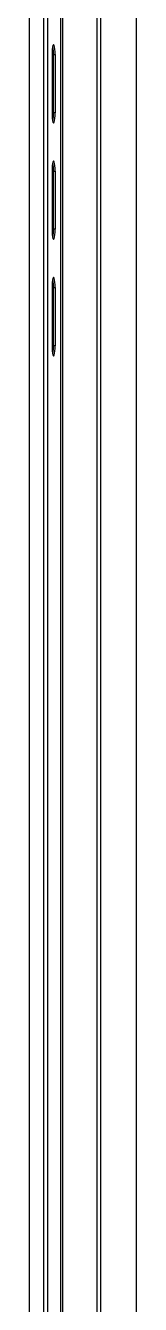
# Model space of a CAD drawing. Header units: feet. Extents: x 1518 to 2565, y 62 to 679.
# Drawn here: x 2186.43 to 2188.27, y 571.12 to 593.08 of the extents above; entities that cross this region are included whole.
import ezdxf

# ---------------------------------------------------------------- set-up
doc = ezdxf.new("R2010")
doc.units = ezdxf.units.FT
doc.header["$LTSCALE"] = 50
doc.header["$MEASUREMENT"] = 0

# ---------------------------------------------------------------- blocks, each defined once
blk = doc.blocks.new('Z1')
at = {"color": 1, "linetype": 'Continuous'}
for p, q in [((57.511, 140.498), (57.511, 70.498)), ((58.163, 140.498), (58.163, 70.498)), ((58.782, 70.498), (58.782, 140.498)), ((56.941, 72.518), (56.941, 136.373))]:
    blk.add_line(p, q, dxfattribs=at)
for points in [[(57.472, 140.498), (57.472, 70.498), (57.257, 70.498), (57.18, 70.498), (57.137, 70.498)], [(57.257, 140.498), (57.18, 140.498), (57.18, 70.498)], [(57.257, 70.498), (57.257, 140.498), (57.472, 140.498), (57.511, 140.498), (58.101, 140.498)], [(58.101, 70.498), (58.163, 70.498), (58.782, 70.498), (58.783, 70.498), (58.783, 140.498), (58.782, 140.498), (58.163, 140.498), (58.101, 140.498), (58.101, 70.498), (57.511, 70.498), (57.472, 70.498)], [(57.348, 125.998), (57.382, 125.998), (57.382, 124.998), (57.348, 124.998)], [(57.348, 123.998), (57.382, 123.998), (57.382, 122.998), (57.348, 122.998)], [(57.348, 121.998), (57.382, 121.998), (57.382, 120.998), (57.348, 120.998)]]:
    blk.add_lwpolyline(points, dxfattribs=at)
at = {"color": 1, "linetype": 'Continuous', "flags": 128}
for points in [[(57.382, 125.998), (57.381, 126.046), (57.378, 126.09), (57.373, 126.127), (57.367, 126.154), (57.359, 126.168), (57.352, 126.168), (57.345, 126.154), (57.339, 126.127), (57.334, 126.09), (57.331, 126.046), (57.33, 125.998), (57.33, 124.998), (57.331, 124.949), (57.334, 124.905), (57.339, 124.868), (57.345, 124.841), (57.352, 124.827), (57.359, 124.827), (57.367, 124.841), (57.373, 124.868), (57.378, 124.905), (57.381, 124.949), (57.382, 124.998)], [(57.382, 123.998), (57.381, 124.046), (57.378, 124.09), (57.373, 124.127), (57.367, 124.154), (57.359, 124.168), (57.352, 124.168), (57.345, 124.154), (57.339, 124.127), (57.334, 124.09), (57.331, 124.046), (57.33, 123.998), (57.33, 122.998), (57.331, 122.949), (57.334, 122.905), (57.339, 122.868), (57.345, 122.841), (57.352, 122.827), (57.359, 122.827), (57.367, 122.841), (57.373, 122.868), (57.378, 122.905), (57.381, 122.949), (57.382, 122.998)], [(57.382, 121.998), (57.381, 122.046), (57.378, 122.09), (57.373, 122.127), (57.367, 122.154), (57.359, 122.168), (57.352, 122.168), (57.345, 122.154), (57.339, 122.127), (57.334, 122.09), (57.331, 122.046), (57.33, 121.998), (57.33, 120.998), (57.331, 120.949), (57.334, 120.905), (57.339, 120.868), (57.345, 120.841), (57.352, 120.827), (57.359, 120.827), (57.367, 120.841), (57.373, 120.868), (57.378, 120.905), (57.381, 120.949), (57.382, 120.998)]]:
    blk.add_lwpolyline(points, dxfattribs=at)
at = {"color": 1, "linetype": 'Continuous'}
for points in [[(57.339, 126.129, -0.04423), (57.348, 125.998), (57.348, 124.998, -0.044228), (57.339, 124.866)], [(57.339, 124.129, -0.044228), (57.348, 123.998), (57.348, 122.998, -0.044228), (57.339, 122.866)], [(57.339, 122.129, -0.04428), (57.348, 121.998), (57.348, 120.998, -0.04423), (57.339, 120.866)]]:
    blk.add_lwpolyline(points, format="xyb", dxfattribs=at)

msp = doc.modelspace()

# ---------------------------------------------------------------- block references
msp.add_blockref('Z1', (2129.486, 466.586))

doc.saveas('drawing.dxf')
